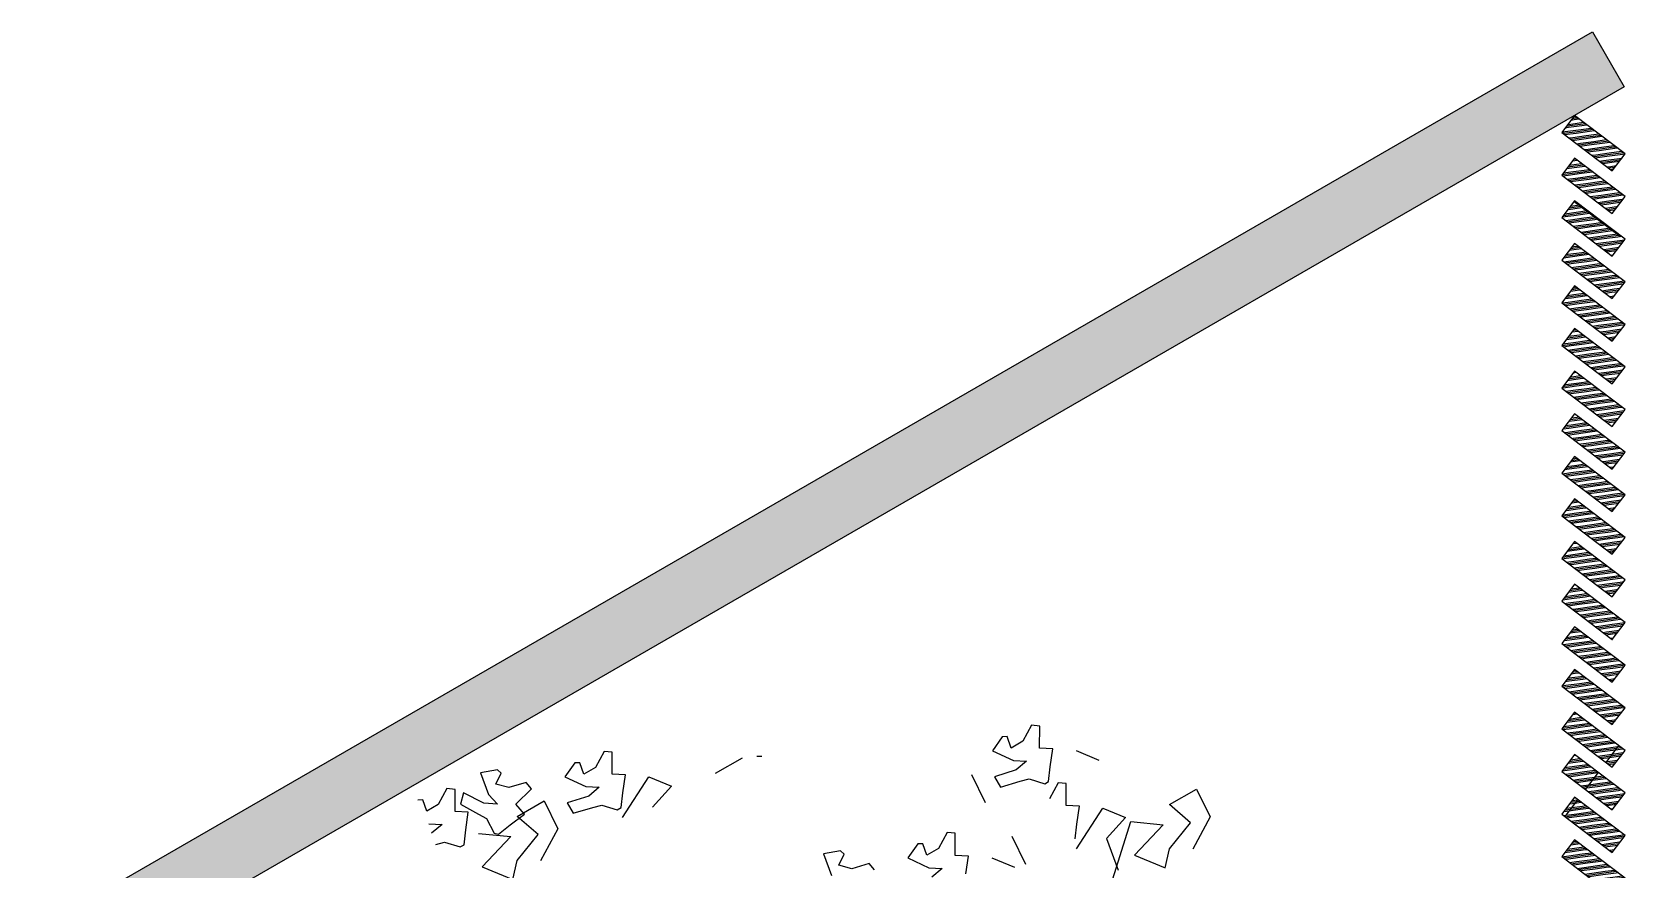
# Model space of a CAD drawing. Header units: metres. Extents: x 1769 to 3632, y 809 to 2652.
# Drawn here: x 2738.465 to 2742.227, y 1879.483 to 1881.461 of the extents above; entities that cross this region are included whole.
import ezdxf

# ---------------------------------------------------------------- set-up
doc = ezdxf.new("R2010")
doc.units = ezdxf.units.M
doc.header["$LTSCALE"] = 10
for name, color, linetype in [('A-WALL', 6, 'Continuous'), ('A-WALL-PATT', 8, 'Continuous'), ('L-PLNT-TREE', 66, 'Continuous')]:
    doc.layers.add(name, color=color, linetype=linetype)
doc.layers.add('Texto', color=7, linetype='Continuous', lineweight=5)

# ---------------------------------------------------------------- blocks, each defined once
blk = doc.blocks.new('ARAYAN')
at = {"layer": 'L-PLNT-TREE', "color": 86}
for p, q in [((146.3271, 305.7211), (146.3175, 305.7263)), ((146.3222, 305.6954), (146.3271, 305.7211)), ((146.3849, 305.716), (146.3512, 305.6954)), ((146.3993, 305.7057), (146.3849, 305.716)), ((146.4651, 305.7095), (146.4564, 305.6599)), ((146.5, 305.6966), (146.4651, 305.7095)), ((146.3512, 305.6954), (146.3222, 305.6954)), ((146.3752, 305.6643), (146.3993, 305.7057)), ((146.4116, 305.6901), (146.3934, 305.6718)), ((146.4383, 305.6487), (146.4116, 305.6901)), ((146.4815, 305.6714), (146.5031, 305.6861)), ((146.5031, 305.6861), (146.5, 305.6966)), ((146.3367, 305.654), (146.3077, 305.6488)), ((146.3126, 305.6696), (146.3367, 305.654)), ((146.3993, 305.6488), (146.3752, 305.6643)), ((146.3752, 305.6179), (146.3993, 305.6488)), ((146.3934, 305.6718), (146.4167, 305.6339)), ((146.4625, 305.6319), (146.4383, 305.6487)), ((146.4564, 305.6599), (146.4625, 305.6319)), ((146.502, 305.6509), (146.4815, 305.6714)), ((146.5404, 305.6416), (146.502, 305.6509)), ((146.5433, 305.6242), (146.5404, 305.6416)), ((146.303, 305.6231), (146.3222, 305.6179)), ((146.3222, 305.6179), (146.3463, 305.592)), ((146.356, 305.592), (146.3752, 305.6179)), ((146.4167, 305.6339), (146.4267, 305.6166)), ((146.4267, 305.6166), (146.4254, 305.5813)), ((146.497, 305.612), (146.5433, 305.6242)), ((146.503, 305.5839), (146.497, 305.612)), ((146.6528, 305.6257), (146.619, 305.6102)), ((146.619, 305.6102), (146.6479, 305.569)), ((146.6624, 305.6205), (146.6528, 305.6257)), ((146.6575, 305.5948), (146.6624, 305.6205)), ((146.7202, 305.6154), (146.6865, 305.5948)), ((146.7105, 305.5638), (146.7346, 305.6051)), ((146.7346, 305.6051), (146.7202, 305.6154)), ((146.3463, 305.592), (146.356, 305.592)), ((146.3953, 305.5979), (146.453, 305.5566)), ((146.4254, 305.5813), (146.4322, 305.5745)), ((146.4322, 305.5745), (146.4641, 305.5791)), ((146.4641, 305.5791), (146.503, 305.5839)), ((146.4868, 305.5876), (146.5542, 305.5876)), ((146.5061, 305.5308), (146.4868, 305.5876)), ((146.5542, 305.5876), (146.5495, 305.5204)), ((146.6865, 305.5948), (146.6575, 305.5948)), ((146.453, 305.5566), (146.3663, 305.5308)), ((146.643, 305.5482), (146.5949, 305.5587)), ((146.5949, 305.5587), (146.5949, 305.5328)), ((146.672, 305.5534), (146.643, 305.5482)), ((146.6479, 305.569), (146.672, 305.5534)), ((146.7346, 305.5482), (146.7105, 305.5638)), ((146.7105, 305.5173), (146.7346, 305.5482)), ((146.5495, 305.5204), (146.482, 305.4792)), ((146.5949, 305.5328), (146.6383, 305.5225)), ((146.6383, 305.5225), (146.6575, 305.5173)), ((146.6575, 305.5173), (146.6816, 305.4915)), ((146.6833, 305.4714), (146.7767, 305.5196)), ((146.6913, 305.4915), (146.7105, 305.5173)), ((146.7767, 305.5196), (146.8089, 305.4771)), ((146.6816, 305.4915), (146.6913, 305.4915)), ((146.8089, 305.4771), (146.7503, 305.4585)), ((146.9059, 305.4535), (146.9733, 305.4535)), ((147.0113, 305.4351), (147.0017, 305.4403)), ((147.4836, 305.2116), (147.4499, 305.196)), ((147.4499, 305.196), (147.4787, 305.1548)), ((147.4932, 305.2063), (147.4836, 305.2116)), ((147.4883, 305.1806), (147.4932, 305.2063)), ((147.5511, 305.2012), (147.5173, 305.1806)), ((147.5413, 305.1496), (147.5654, 305.1909)), ((147.5654, 305.1909), (147.5511, 305.2012)), ((147.0211, 305.1854), (147.0124, 305.1359)), ((147.056, 305.1726), (147.0211, 305.1854)), ((147.0374, 305.1473), (147.0591, 305.1621)), ((147.0591, 305.1621), (147.056, 305.1726)), ((147.3851, 305.1735), (147.3803, 305.1063)), ((147.5173, 305.1806), (147.4883, 305.1806)), ((147.0579, 305.1268), (147.0374, 305.1473)), ((147.0964, 305.1176), (147.0579, 305.1268)), ((147.4257, 305.1445), (147.4257, 305.1186)), ((147.4739, 305.1341), (147.4257, 305.1445)), ((147.5028, 305.1393), (147.4739, 305.1341)), ((147.4787, 305.1548), (147.5028, 305.1393)), ((147.5654, 305.1341), (147.5413, 305.1496)), ((147.5413, 305.1031), (147.5654, 305.1341)), ((147.0992, 305.1001), (147.0964, 305.1176)), ((147.2087, 305.1017), (147.175, 305.0862)), ((147.175, 305.0862), (147.2039, 305.0449)), ((147.2184, 305.0965), (147.2087, 305.1017)), ((147.2135, 305.0707), (147.2184, 305.0965)), ((147.2762, 305.0914), (147.2425, 305.0707)), ((147.2906, 305.0811), (147.2762, 305.0914)), ((147.4257, 305.1186), (147.4691, 305.1083)), ((147.4691, 305.1083), (147.4883, 305.1031)), ((147.4883, 305.1031), (147.5125, 305.0773)), ((147.5221, 305.0773), (147.5413, 305.1031)), ((147.6075, 305.1054), (147.6397, 305.0629)), ((147.2425, 305.0707), (147.2135, 305.0707)), ((147.2665, 305.0397), (147.2906, 305.0811)), ((147.5386, 305.0645), (147.5049, 305.0438)), ((147.5125, 305.0773), (147.5221, 305.0773)), ((147.5289, 305.0128), (147.553, 305.0542)), ((147.553, 305.0542), (147.5386, 305.0645)), ((147.228, 305.0294), (147.199, 305.0242)), ((147.2039, 305.0449), (147.228, 305.0294)), ((147.2906, 305.0242), (147.2665, 305.0397)), ((147.2665, 304.9932), (147.2906, 305.0242)), ((147.3327, 304.9955), (147.3649, 304.953)), ((147.3936, 305.0145), (147.3889, 304.9473)), ((147.553, 304.9973), (147.5289, 305.0128)), ((147.5289, 304.9663), (147.553, 304.9973)), ((147.5016, 304.9204), (147.5951, 304.9686)), ((147.5096, 304.9405), (147.5289, 304.9663)), ((147.5951, 304.9686), (147.6273, 304.9261)), ((147.6328, 304.9129), (147.6905, 304.8715)), ((147.7242, 304.9026), (147.7917, 304.9026)), ((147.7436, 304.8457), (147.7242, 304.9026)), ((147.7917, 304.9026), (147.787, 304.8354)), ((147.6905, 304.8715), (147.6038, 304.8457)), ((147.6761, 304.82), (147.7436, 304.8457)), ((147.6472, 304.7889), (147.6761, 304.82)), ((147.787, 304.8354), (147.7195, 304.7941))]:
    blk.add_line(p, q, dxfattribs=at)
at = {"layer": 'L-PLNT-TREE', "color": 64}
for p, q in [((146.3663, 305.5308), (146.4097, 305.474)), ((146.4097, 305.474), (146.4386, 305.505)), ((146.4386, 305.505), (146.5061, 305.5308)), ((147.6273, 304.9261), (147.5687, 304.9076)), ((147.5267, 304.8148), (147.6328, 304.9129)), ((147.5687, 304.9076), (147.5564, 304.8357)), ((147.6038, 304.8457), (147.6472, 304.7889))]:
    blk.add_line(p, q, dxfattribs=at)
blk = doc.blocks.new('A$C0e1b22ce')
h = blk.add_hatch()
h.set_pattern_fill('ANGLE', color=256, scale=0.38)
h.set_pattern_definition([(0, (0, 0), (0, 2.6543), [1.9304, -0.7239]), (90, (0, 0), (-2.6543, 2e-16), [1.9304, -0.7239])])
h.paths.add_polyline_path([(0.05, 0.15), (0.05, 0), (0, 0), (0, 0.15)])
at = {"layer": 'A-WALL-PATT'}
h = blk.add_hatch(dxfattribs=at)
h.set_pattern_fill('GOST_GROUND', color=256, scale=0.0016)
h.paths.add_polyline_path([(0.05, 0.15), (0.05, 0), (0, 0), (0, 0.15)])
at = {"layer": 'A-WALL'}
blk.add_lwpolyline([(0.05, 0.15), (0.05, 0), (0, 0), (0, 0.15)], close=True, dxfattribs=at)

msp = doc.modelspace()

# ---------------------------------------------------------------- hatches: boundary and pattern name
at = {"layer": 'A-WALL-PATT', "ltscale": 0.01}
h = msp.add_hatch(color=256, dxfattribs=at)
h.dxf.hatch_style = 1
h.paths.add_polyline_path([(2729.1423, 1869.5053), (2729.4122, 1869.0377), (2729.2823, 1868.9627), (2728.9374, 1869.5602), (2730.454, 1870.4357), (2728.6789, 1873.5102), (2727.1624, 1872.6346), (2727.0873, 1872.7647), (2728.6038, 1873.6403), (2742.1504, 1881.4608), (2742.2254, 1881.3309), (2732.1519, 1875.5153), (2733.1268, 1873.8265), (2732.9969, 1873.7515), (2732.022, 1875.4402), (2728.8088, 1873.5853), (2730.5839, 1870.5107), (2733.797, 1872.3659), (2733.4719, 1872.9288), (2733.6018, 1873.0038), (2734.2718, 1871.8434), (2734.1419, 1871.7684), (2733.872, 1872.236), (2729.3128, 1869.6036)])

# ---------------------------------------------------------------- linework, layer by layer
at = {"layer": 'A-WALL', "ltscale": 0.01}
msp.add_lwpolyline([(2728.6038, 1873.6403), (2742.1504, 1881.4608), (2742.2254, 1881.3309), (2732.1519, 1875.5153)], dxfattribs=at)

# ---------------------------------------------------------------- block references
at = {"layer": 'A-WALL', "xscale": -1, "rotation": 232.812744377638}
for p in [(2742.0776, 1881.2232), (2742.0776, 1881.1225), (2742.0776, 1881.0219), (2742.0776, 1880.9212), (2742.0776, 1880.8206), (2742.0776, 1880.72), (2742.0776, 1880.6193), (2742.0776, 1880.5187), (2742.0776, 1880.4181), (2742.0776, 1880.3174), (2742.0776, 1880.2168), (2742.0776, 1880.1161), (2742.0776, 1880.0155), (2742.0776, 1879.9149), (2742.0776, 1879.8142), (2742.0776, 1879.7136), (2742.0776, 1879.613), (2742.0776, 1879.5123)]:
    msp.add_blockref('A$C0e1b22ce', p, dxfattribs=at)
at = {"layer": 'Texto', "xscale": 1.089170634977499, "yscale": 1.089170634977499, "zscale": 1.089170634977499, "rotation": 29.99999999999985}
msp.add_blockref('ARAYAN', (2767.8565, 1511.5876), dxfattribs=at)

doc.saveas('drawing.dxf')
